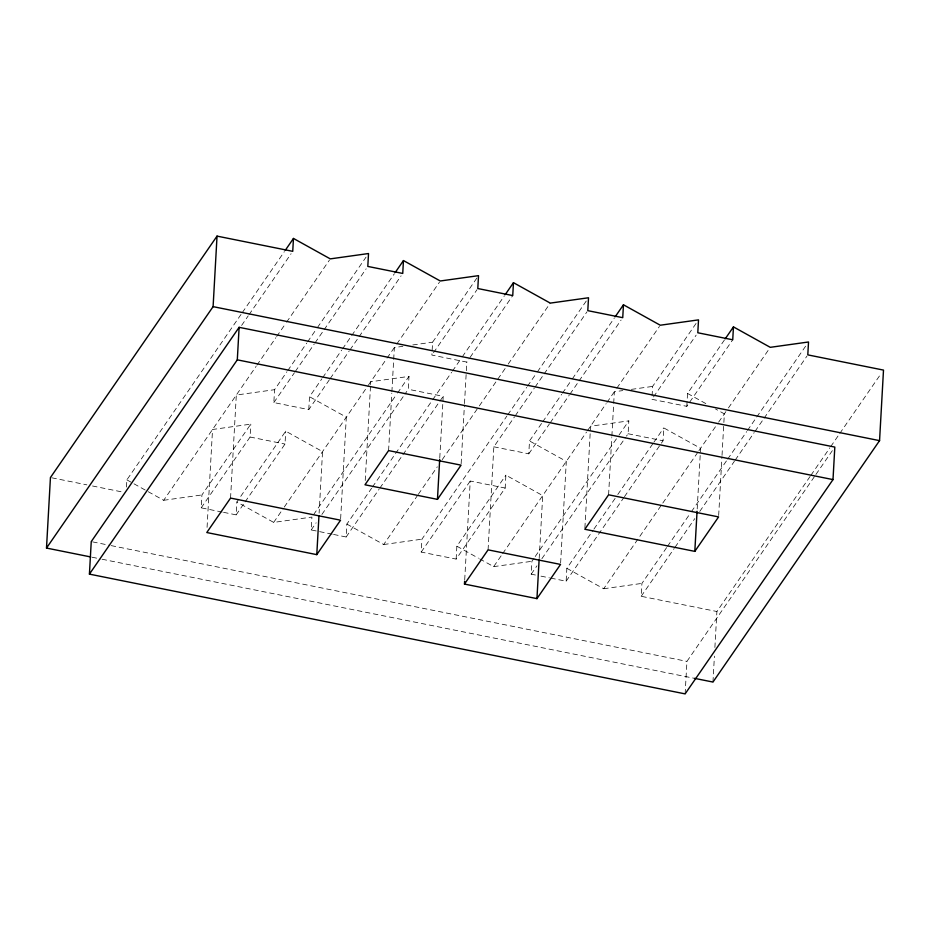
<?xml version="1.0" encoding="UTF-8"?>
<svg xmlns="http://www.w3.org/2000/svg" width="930" height="930" viewBox="0 0 930 930"><rect width="100%" height="100%" fill="white"/><g stroke="black" fill="none" stroke-linecap="round" stroke-linejoin="round"><path stroke-width="0.7" stroke-dasharray="4.65 3.49" d="M126.468 487.018L126.875 479.857L241.509 313.736M222.165 512.058L201.206 507.838L201.926 494.946L250.798 424.138L212.54 429.486L207.018 528.24M230.559 498.085L236.313 395.029L274.571 389.693L286.928 371.768M223.572 512.337L236.15 514.86L236.871 501.979L285.731 431.16L322.547 451.596L319.106 513.139M201.206 507.838L250.077 437.03L250.798 424.138M329.394 379.742L308.783 409.607L273.85 402.574L274.571 389.693M245.102 501.886L285.01 444.052L285.731 431.16M308.783 409.607L309.504 396.715L321.873 378.801M332.173 534.169L311.201 529.949L311.922 517.068L273.676 522.404L236.871 501.979M340.636 518.766L346.309 417.151L309.504 396.715M333.568 534.448L346.146 536.982L346.867 524.09L371.605 488.238M365.223 480.496L370.512 386.031M370.582 384.601L370.745 381.742L409.002 376.394L408.282 389.286L404.98 394.053M388.589 450.585L391.797 393.332M391.879 391.902L394.355 347.529L402.853 346.344M476.881 278.024L432.601 342.182L431.88 355.074L466.825 362.096L469.278 358.538M539.179 558.558L542.702 495.585L505.897 475.149L505.176 488.041L456.142 559.093L421.209 552.071L421.929 539.179L506.873 416.082M439.774 457.851L443.215 396.308L408.282 389.286M461.141 463.721L464.419 405.038M464.5 403.608L466.267 372.116M466.337 370.686L466.825 362.096M456.142 559.093L456.863 546.201L505.897 475.149M464.709 579.774L470.231 481.019L505.176 488.041M488.076 549.851L493.842 446.807L514.441 416.942M493.842 446.807L528.786 453.828L529.507 440.936L541.865 423.022M535.389 575.019L531.204 574.182L531.925 561.29L534.39 557.721M560.627 562.987L566.312 461.373L529.507 440.936M550.769 578.111L566.138 581.204L566.858 568.311L593.142 530.228M584.9 527.822L590.573 426.207L628.831 420.86L628.11 433.752L626.46 436.135M608.592 494.807L611.789 437.565M611.87 436.124L613.626 404.643M613.707 403.213L614.346 391.763L622.844 390.577M696.059 323.442L652.604 386.415L651.884 399.307L686.817 406.329L732.735 339.787M810.1 476.462L716.902 611.51L641.2 596.293L641.921 583.401L666.659 547.549M661.404 443.157L663.044 440.774L663.764 427.893L700.581 448.318L697.14 509.861M686.817 406.329L687.537 393.437L724.435 339.973M685.119 693.885L686.944 661.37L815.099 475.66M718.669 515.487L721.947 456.816M722.029 455.375L723.784 423.894M723.865 422.464L724.354 413.873L715.461 408.944M712.961 682.05L714.414 656.138M714.891 647.501L716.902 611.51M242.335 312.538L284.394 251.588M241.614 325.43L248.205 315.875M249.031 314.677L291.09 253.727M126.875 479.857L163.68 500.294L256.099 366.374M256.924 365.176L275.873 337.706M276.698 336.509L285.766 323.373M286.591 322.175L329.452 260.075M287.754 370.582L306.714 343.112M307.528 341.915L316.595 328.778M317.421 327.581L366.048 257.11M273.85 402.574L294.45 372.721M295.275 371.523L314.235 344.053M315.049 342.856L323.291 330.917M324.117 329.72L366.153 268.817M322.698 377.603L341.647 350.133M342.473 348.936L394.401 273.699M236.15 514.86L244.288 503.06M330.22 378.545L349.169 351.075M349.994 349.889L358.236 337.939M359.061 336.741L401.097 275.838M273.676 522.404L283.452 508.245M284.266 507.071L367.49 386.462M368.303 385.276L386.217 359.329M387.031 358.143L395.994 345.158M396.808 343.972L439.448 282.185M313.573 514.674L396.657 394.274M397.482 393.088L409.002 376.394M311.201 529.949L316.142 522.8M321.896 514.453L404.166 395.25M433.52 352.702L476.985 289.73M372.43 487.041L431.811 400.993M432.636 399.795L451.608 372.302M452.433 371.117L461.501 357.969M462.326 356.771L504.386 295.821M346.146 536.982L379.056 489.296M379.87 488.099L402.086 455.909M402.911 454.724L439.1 402.272M439.925 401.074L443.215 396.308M470.103 357.353L512.744 295.566M346.867 524.09L383.672 544.527L417.489 495.527M418.314 494.33L437.286 466.837M442.227 459.664L478.52 407.084M479.345 405.887L507.385 365.257M508.21 364.06L550.269 303.11M507.699 414.885L526.659 387.392M527.484 386.206L536.564 373.058M537.389 371.861L586.865 300.146M421.209 552.071L470.231 481.019M515.267 415.757L534.227 388.287M535.052 387.089L543.294 375.15M544.12 373.953L586.97 311.841M542.69 421.825L561.65 394.355M562.464 393.169L571.532 380.033M572.357 378.836L614.393 317.921M528.786 453.828L549.386 423.975M550.211 422.778L569.172 395.308M569.985 394.111L578.227 382.172M579.053 380.975L621.089 320.06M479.706 558.884L493.667 566.637L501.84 554.792M502.665 553.606L586.528 432.066M587.342 430.892L606.151 403.643M606.976 402.446L615.986 389.379M616.811 388.194L659.451 326.407M535.203 556.535L618.148 436.333M618.973 435.147L628.831 420.86M531.204 574.182L536.947 565.847M541.876 558.709L625.646 437.321M653.523 396.924L696.152 335.137M593.968 529.042L616.962 495.725M617.776 494.528L653.092 443.354M653.918 442.169L663.764 427.893M566.138 581.204L623.623 497.899M624.448 496.713L660.579 444.342M566.858 568.311L603.675 588.748L661.974 504.258M662.799 503.06L698.116 451.887M698.93 450.701L717.786 423.371M718.611 422.185L727.632 409.119M728.446 407.933L769.447 348.518M667.484 546.352L690.583 512.895M691.409 511.698L726.865 460.303M727.69 459.106L746.662 431.625M747.488 430.427L806.868 344.379M641.2 596.293L674.192 548.491M675.017 547.293L694.803 518.615M699.755 511.442L734.398 461.245M735.223 460.048L754.184 432.566M755.009 431.369L763.263 419.418M764.088 418.221L806.973 356.074M810.925 475.265L829.897 447.783M830.723 446.586L838.965 434.636M839.79 433.438L881.024 373.686M815.924 474.463L832.35 450.655M412.769 344.96L432.601 342.182M631.354 389.379L652.604 386.415M163.68 500.294L201.926 494.946M383.672 544.527L421.929 539.179M493.667 566.637L531.925 561.29M603.675 588.748L641.921 583.401M628.11 433.752L663.044 440.774M250.077 437.03L285.01 444.052M51.848 477.811L86.897 484.856M92.5 485.983L123.341 492.191M540.981 576.147L549.374 577.832M92.663 541.899L109.728 545.329M111.147 545.608L686.944 661.37M92.082 557.233L100.638 558.942M102.056 559.232L694.559 678.354M687.537 393.437L707.846 404.713M456.863 546.201L478.439 558.186"/><path stroke-width="1.4" d="M90.663 556.942L46.5 548.061L50.441 477.532L217.039 236.115L292.741 251.333L293.462 238.44L330.278 258.877L368.524 253.53L367.803 266.422L402.737 273.443L403.457 260.563L440.274 280.988L478.52 275.652L477.799 288.533L512.744 295.566L513.465 282.673L550.269 303.11L588.516 297.763L587.795 310.655L622.74 317.676L623.46 304.784L660.265 325.221L698.511 319.874L697.802 332.766L732.735 339.787L733.456 326.895L770.261 347.332L808.519 341.984L807.798 354.876L883.5 370.094L879.559 440.634L712.961 682.05L694.559 678.354M89.42 574.124L91.245 541.609L239.115 327.325L834.815 447.086L833.001 479.601L685.119 693.885L89.42 574.124L237.301 359.84L239.115 327.325M46.5 548.061L213.098 306.644L217.039 236.115M316.781 554.64L340.554 520.196L230.559 498.085L206.786 532.53L316.781 554.64L318.944 515.999M437.46 499.364L461.059 465.151L388.589 450.585L364.99 484.786L437.46 499.364L439.692 459.281M464.477 584.063L488.076 549.851L560.546 564.429L536.947 598.629L464.477 584.063L464.628 581.204M536.947 598.629L539.098 559.988M694.815 551.374L718.588 516.917L608.592 494.807L584.819 529.263L694.815 551.374L697.058 511.302M285.219 250.391L293.462 238.44M395.215 272.502L403.457 260.563M505.211 294.624L513.465 282.673M615.218 316.723L623.46 304.784M725.261 338.776L733.456 326.895M213.098 306.644L879.559 440.634M237.301 359.84L833.001 479.601"/></g></svg>
